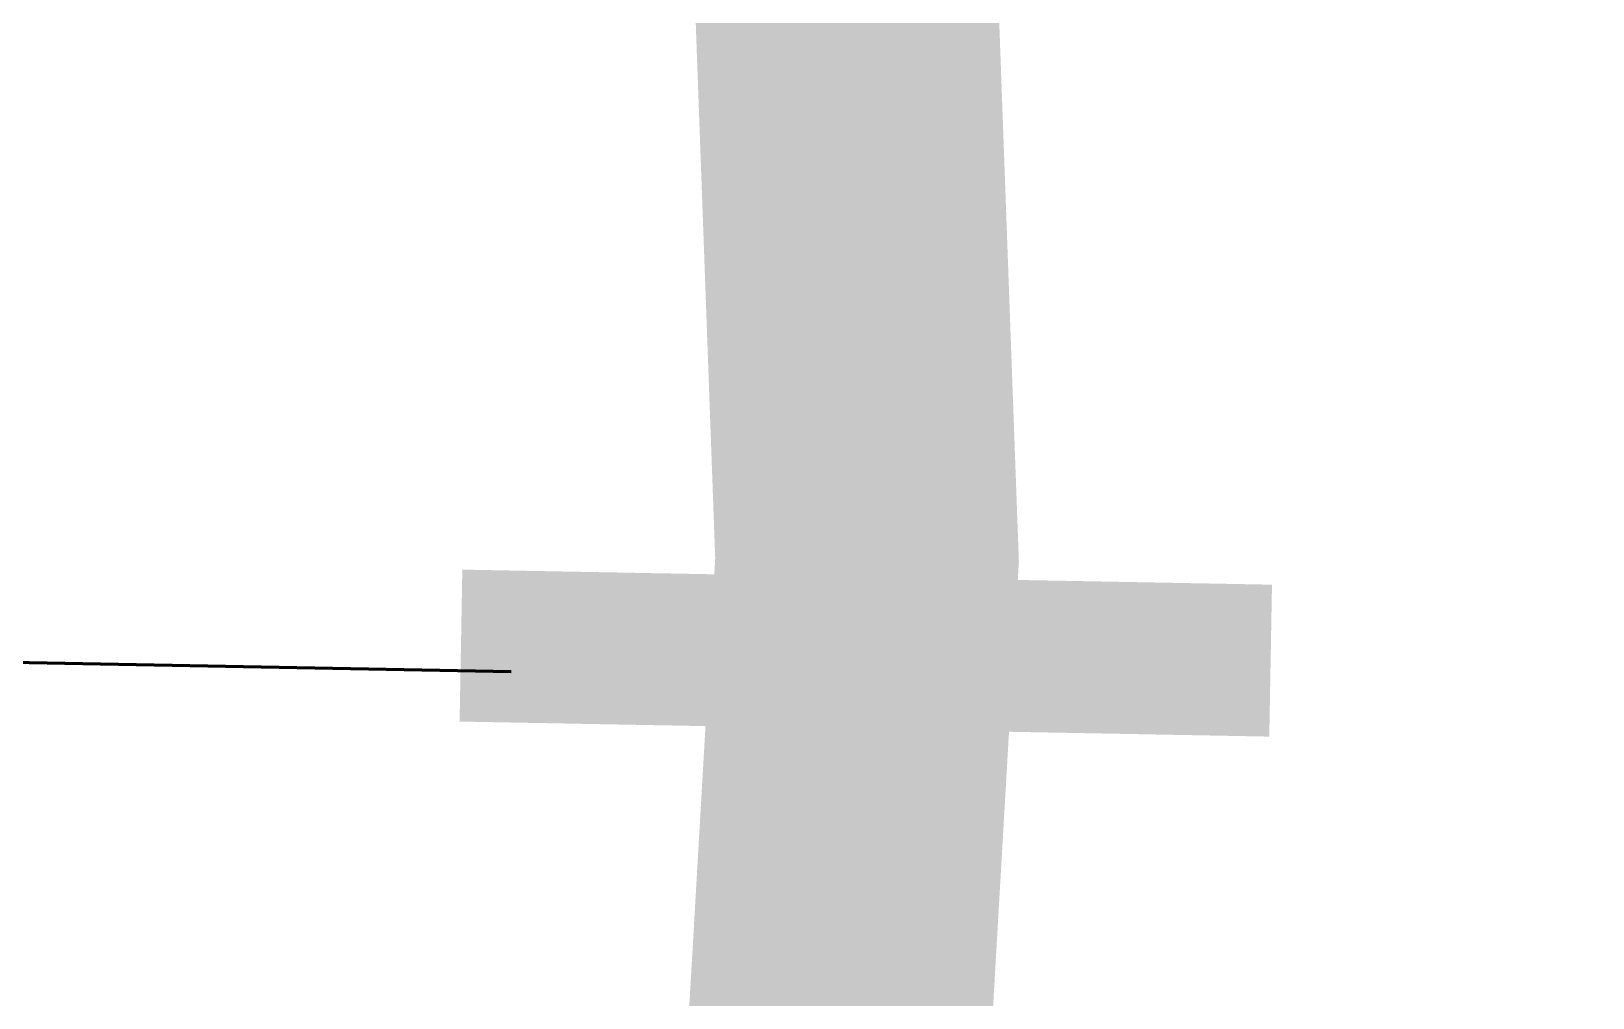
# Model space of a CAD drawing. Header units: millimetres. Extents: x 35376015 to 35425557, y 2978369 to 3016004.
# Drawn here: x 35383394 to 35383548.2, y 3003824.6 to 3003920 of the extents above; entities that cross this region are included whole.
import ezdxf

# ---------------------------------------------------------------- set-up
doc = ezdxf.new("R2010")
doc.units = ezdxf.units.MM
doc.header["$XCLIPFRAME"] = 0
doc.layers.add('zhix', color=5, linetype='Continuous', lineweight=30)
doc.layers.add('隧道', color=40, linetype='Continuous', lineweight=60)
picture_1 = doc.add_image_def('image6.tif', size_in_pixel=(17417, 14321))

msp = doc.modelspace()

# ---------------------------------------------------------------- linework, layer by layer
at = {"color": 7, "lineweight": 30, "const_width": 1}
for points in [[(35384514.64, 3005484.62, 0.000046), (35384481.6, 3005735.27, 0.000043), (35384446.16, 3006003.82, 0.000006), (35384409.93, 3006278.18, -0.000003), (35384353.98, 3006701.79, -0.004654)], [(35384494.81, 3005482.01, 0.000046), (35384461.77, 3005732.66, 0.000043), (35384426.33, 3006001.2, 0.000006), (35384390.1, 3006275.56, -0.000003), (35384334.15, 3006699.17, -0.004654)]]:
    msp.add_lwpolyline(points, format="xyb", dxfattribs=at)
at = {"layer": 'zhix', "color": 1, "const_width": 30, "flags": 128}
msp.add_lwpolyline([(35382956.13, 3002747.93, 0.342503), (35383320.28, 3004550.78)], format="xyb", dxfattribs=at)
at = {"layer": 'zhix', "color": 5, "const_width": 30, "flags": 128}
msp.add_lwpolyline([(35382956.13, 3002747.93, 0.342503), (35383320.28, 3004550.78)], format="xyb", dxfattribs=at)
at = {"layer": '隧道', "color": 68, "linetype": 'Continuous'}
msp.add_line((35383441.39, 3003856.8), (35383041.46, 3003864.22), dxfattribs=at)
at = {"layer": '隧道', "color": 68, "linetype": 'Continuous', "const_width": 10, "flags": 128}
for points in [[(35383476.38, 3003856.15), (35383441.39, 3003856.8), (35383441.48, 3003861.8), (35383476.48, 3003861.15)], [(35383476.38, 3003856.15), (35383511.38, 3003855.5), (35383511.47, 3003860.5), (35383476.48, 3003861.15)]]:
    msp.add_lwpolyline(points, dxfattribs=at)

# ---------------------------------------------------------------- pictures from other files: only their frames are drawn
at = {"color": 251}
image = msp.add_image(picture_1, insert=(35381883.72, 3001221.55), size_in_units=(7360.85, 6052.41), rotation=0.000672, dxfattribs=at)
image.set_boundary_path([(989.373, 1338.45), (928.637, 7747.69), (886.99, 12265.203), (9740.05, 12345.96), (15551.88, 12399.46), (15591.694, 7745.654), (15649.705, 1472.916), (7371.776, 1395.44), (990.473, 1338.544), (989.373, 1338.45)])

doc.saveas('drawing.dxf')
